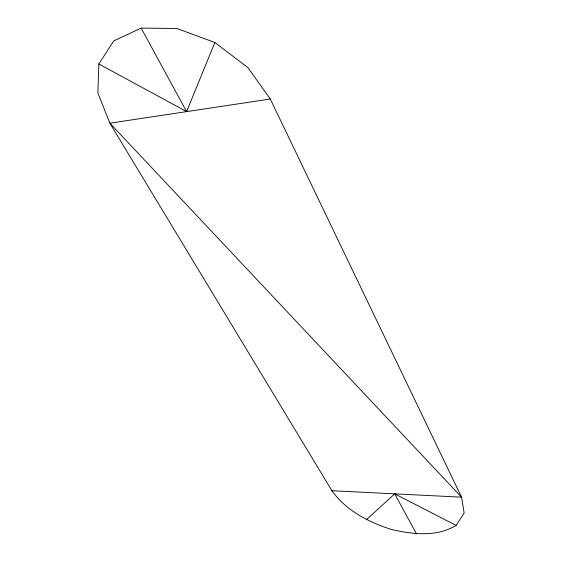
<?xml version="1.0" encoding="UTF-8"?>
<svg xmlns="http://www.w3.org/2000/svg" width="562" height="562" viewBox="0 0 562 562"><rect width="100%" height="100%" fill="white"/><g stroke="black" fill="none" stroke-linecap="round" stroke-linejoin="round"><path stroke-width="0.84" d="M98.849 63.977L97.858 92.948L109.871 123.19L331.917 490.717C346.073 510.626 368.363 521.979 391.075 529.362C412.501 534.357 436.365 537.335 456.126 525.393L464.142 513.036L461.55 497.173L270.287 99.024L247.919 67.616L214.867 42.501L176.939 28.486L141.146 28.1L113.749 40.907L98.849 63.977L186.619 111.627L214.867 42.501M366.41 519.724L394.7 493.843L456.126 525.393M270.287 99.024L109.871 123.19L461.55 497.173L331.917 490.717M141.146 28.1L186.619 111.627M394.7 493.843L416.505 533.9"/></g></svg>
